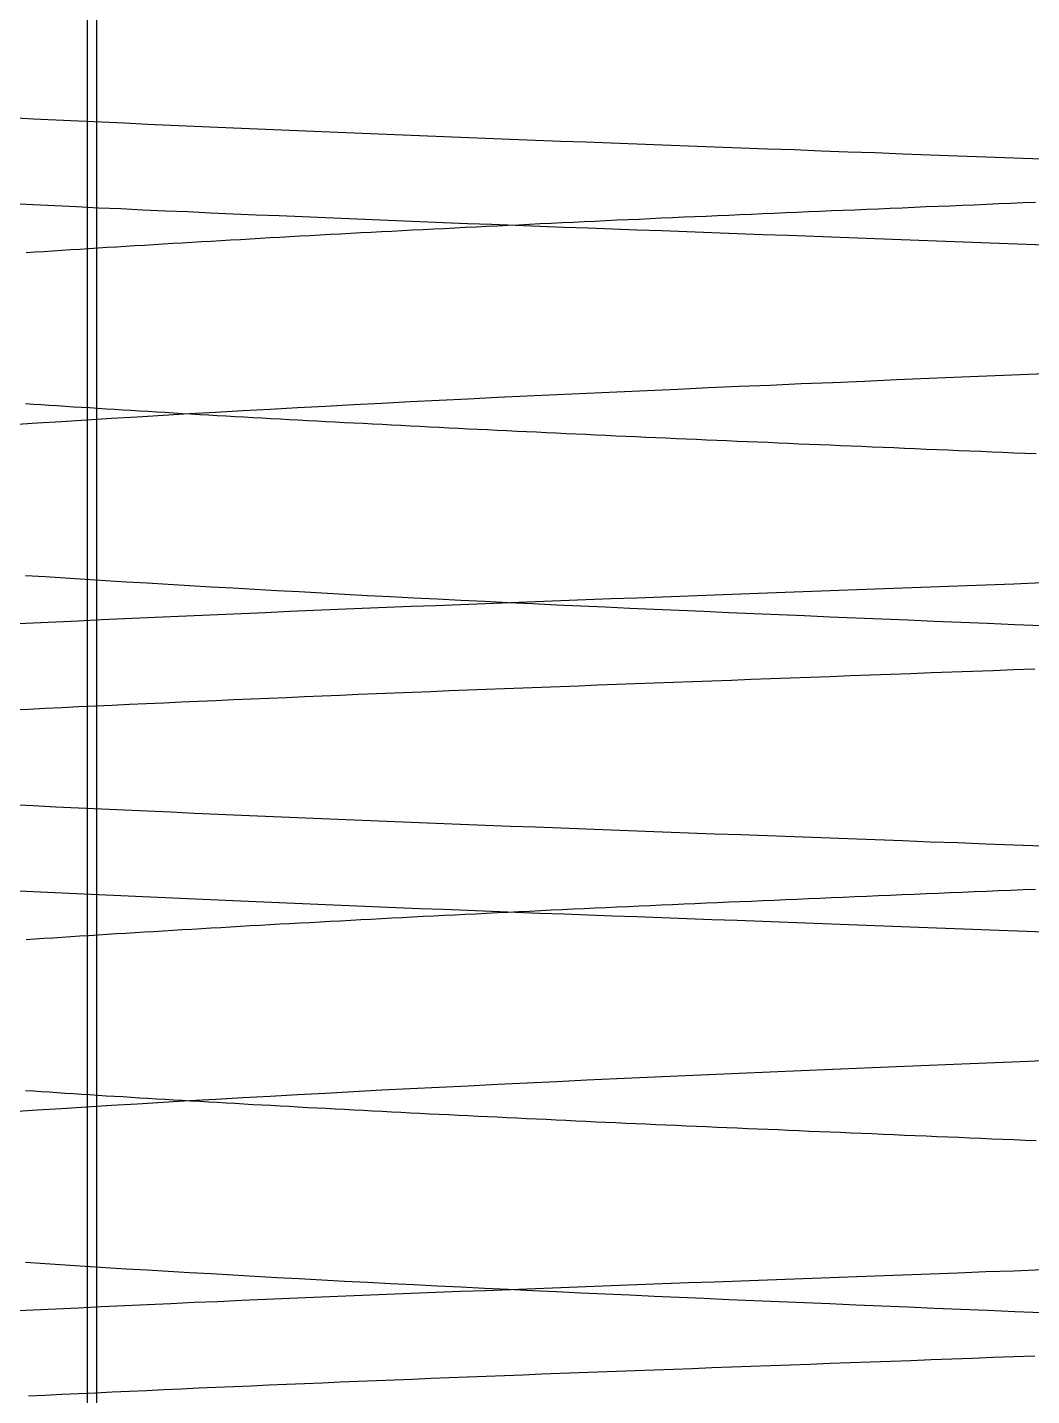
# Model space of a CAD drawing. Header units: millimetres. Extents: x 0 to 36.4, y -3.4 to 62.
# Drawn here: x 30.579 to 31.611, y 57.155 to 58.56 of the extents above; entities that cross this region are included whole.
import ezdxf

# ---------------------------------------------------------------- set-up
doc = ezdxf.new("R2010")
doc.units = ezdxf.units.MM

msp = doc.modelspace()

# ---------------------------------------------------------------- linework, layer by layer
at = {"color": 7, "linetype": 'Continuous'}
for p, q in [((30.6506, 54.7692), (30.6506, 59.8692)), ((30.6406, 59.7992), (30.6406, 52.4992)), ((30.5624, 58.4676), (30.5853, 58.4665)), ((30.5853, 58.4665), (30.6085, 58.4654)), ((30.6085, 58.4654), (30.6318, 58.4643)), ((30.6318, 58.4643), (30.6553, 58.4632)), ((30.6553, 58.4632), (30.6789, 58.4621)), ((30.6789, 58.4621), (30.7027, 58.461)), ((30.7027, 58.461), (30.7266, 58.4599)), ((30.7266, 58.4599), (30.7507, 58.4589)), ((30.7507, 58.4589), (30.775, 58.4578)), ((30.775, 58.4578), (30.7993, 58.4567)), ((30.7993, 58.4567), (30.8239, 58.4557)), ((30.8239, 58.4557), (30.8485, 58.4546)), ((30.8485, 58.4546), (30.8733, 58.4536)), ((30.8733, 58.4536), (30.8982, 58.4526)), ((30.8982, 58.4526), (30.9232, 58.4515)), ((30.9232, 58.4515), (30.9484, 58.4505)), ((30.9484, 58.4505), (30.9736, 58.4495)), ((30.9736, 58.4495), (30.999, 58.4485)), ((30.999, 58.4485), (31.0244, 58.4475)), ((31.0244, 58.4475), (31.05, 58.4465)), ((31.05, 58.4465), (31.0756, 58.4455)), ((31.0756, 58.4455), (31.1014, 58.4445)), ((31.1014, 58.4445), (31.1272, 58.4435)), ((31.1272, 58.4435), (31.1531, 58.4426)), ((31.1531, 58.4426), (31.1791, 58.4416)), ((31.1791, 58.4416), (31.2054, 58.4406)), ((31.2054, 58.4406), (31.2318, 58.4397)), ((31.2318, 58.4397), (31.2585, 58.4387)), ((31.2585, 58.4387), (31.2853, 58.4377)), ((31.2853, 58.4377), (31.3124, 58.4367)), ((31.3124, 58.4367), (31.3396, 58.4357)), ((31.3396, 58.4357), (31.367, 58.4347)), ((31.367, 58.4347), (31.3947, 58.4336)), ((31.3947, 58.4336), (31.4224, 58.4326)), ((31.4224, 58.4326), (31.4504, 58.4316)), ((31.4504, 58.4316), (31.4786, 58.4305)), ((31.4786, 58.4305), (31.5069, 58.4295)), ((31.5069, 58.4295), (31.5354, 58.4284)), ((31.5354, 58.4284), (31.5641, 58.4274)), ((31.5641, 58.4274), (31.5929, 58.4263)), ((31.5929, 58.4263), (31.6219, 58.4252)), ((31.6151, 58.3805), (31.6024, 58.38)), ((30.5631, 58.3794), (30.5852, 58.3783)), ((30.5852, 58.3783), (30.6074, 58.3773)), ((30.6074, 58.3773), (30.6298, 58.3762)), ((30.6298, 58.3762), (30.6524, 58.3751)), ((30.6524, 58.3751), (30.6751, 58.3741)), ((30.6751, 58.3741), (30.698, 58.373)), ((30.698, 58.373), (30.721, 58.372)), ((30.721, 58.372), (30.7441, 58.371)), ((30.7441, 58.371), (30.7674, 58.3699)), ((30.7674, 58.3699), (30.7908, 58.3689)), ((30.7908, 58.3689), (30.8144, 58.3679)), ((30.8144, 58.3679), (30.838, 58.3669)), ((30.838, 58.3669), (30.8618, 58.3659)), ((31.2882, 58.3667), (31.2766, 58.3662)), ((31.2998, 58.3672), (31.2882, 58.3667)), ((31.3114, 58.3677), (31.2998, 58.3672)), ((31.3231, 58.3682), (31.3114, 58.3677)), ((31.3347, 58.3687), (31.3231, 58.3682)), ((31.3464, 58.3692), (31.3347, 58.3687)), ((31.3581, 58.3697), (31.3464, 58.3692)), ((31.3699, 58.3702), (31.3581, 58.3697)), ((31.3818, 58.3707), (31.3699, 58.3702)), ((31.3936, 58.3712), (31.3818, 58.3707)), ((31.4056, 58.3717), (31.3936, 58.3712)), ((31.4175, 58.3722), (31.4056, 58.3717)), ((31.4295, 58.3727), (31.4175, 58.3722)), ((31.4416, 58.3732), (31.4295, 58.3727)), ((31.4537, 58.3737), (31.4416, 58.3732)), ((31.4659, 58.3742), (31.4537, 58.3737)), ((31.4781, 58.3747), (31.4659, 58.3742)), ((31.4903, 58.3752), (31.4781, 58.3747)), ((31.5026, 58.3758), (31.4903, 58.3752)), ((31.5149, 58.3763), (31.5026, 58.3758)), ((31.5273, 58.3768), (31.5149, 58.3763)), ((31.5397, 58.3773), (31.5273, 58.3768)), ((31.5522, 58.3778), (31.5397, 58.3773)), ((31.5647, 58.3784), (31.5522, 58.3778)), ((31.5772, 58.3789), (31.5647, 58.3784)), ((31.5898, 58.3794), (31.5772, 58.3789)), ((31.6024, 58.38), (31.5898, 58.3794)), ((30.8618, 58.3659), (30.8857, 58.3649)), ((30.8857, 58.3649), (30.9098, 58.3639)), ((30.9098, 58.3639), (30.9339, 58.3629)), ((30.9339, 58.3629), (30.9581, 58.3619)), ((30.9581, 58.3619), (30.9824, 58.3609)), ((30.9859, 58.3524), (30.9751, 58.3519)), ((30.9824, 58.3609), (31.0069, 58.36)), ((30.9967, 58.353), (30.9859, 58.3524)), ((31.0075, 58.3535), (30.9967, 58.353)), ((31.0069, 58.36), (31.0314, 58.359)), ((31.0183, 58.3541), (31.0075, 58.3535)), ((31.0292, 58.3546), (31.0183, 58.3541)), ((31.0402, 58.3552), (31.0292, 58.3546)), ((31.0314, 58.359), (31.056, 58.3581)), ((31.0511, 58.3557), (31.0402, 58.3552)), ((31.0621, 58.3562), (31.0511, 58.3557)), ((31.056, 58.3581), (31.0807, 58.3571)), ((31.0731, 58.3568), (31.0621, 58.3562)), ((31.0842, 58.3573), (31.0731, 58.3568)), ((31.0807, 58.3571), (31.1055, 58.3562)), ((31.0953, 58.3579), (31.0842, 58.3573)), ((31.1064, 58.3584), (31.0953, 58.3579)), ((31.1055, 58.3562), (31.1303, 58.3552)), ((31.1175, 58.3589), (31.1064, 58.3584)), ((31.1287, 58.3595), (31.1175, 58.3589)), ((31.1399, 58.36), (31.1287, 58.3595)), ((31.1303, 58.3552), (31.1553, 58.3543)), ((31.1512, 58.3605), (31.1399, 58.36)), ((31.1624, 58.361), (31.1512, 58.3605)), ((31.1553, 58.3543), (31.1803, 58.3534)), ((31.1737, 58.3616), (31.1624, 58.361)), ((31.185, 58.3621), (31.1737, 58.3616)), ((31.1803, 58.3534), (31.2056, 58.3524)), ((31.1964, 58.3626), (31.185, 58.3621)), ((31.2078, 58.3631), (31.1964, 58.3626)), ((31.2056, 58.3524), (31.231, 58.3515)), ((31.2192, 58.3636), (31.2078, 58.3631)), ((31.2306, 58.3642), (31.2192, 58.3636)), ((31.2421, 58.3647), (31.2306, 58.3642)), ((31.2536, 58.3652), (31.2421, 58.3647)), ((31.2651, 58.3657), (31.2536, 58.3652)), ((31.2766, 58.3662), (31.2651, 58.3657)), ((30.7286, 58.3382), (30.7188, 58.3376)), ((30.7384, 58.3387), (30.7286, 58.3382)), ((30.7482, 58.3393), (30.7384, 58.3387)), ((30.7581, 58.3399), (30.7482, 58.3393)), ((30.768, 58.3405), (30.7581, 58.3399)), ((30.778, 58.3411), (30.768, 58.3405)), ((30.788, 58.3417), (30.778, 58.3411)), ((30.7981, 58.3422), (30.788, 58.3417)), ((30.8082, 58.3428), (30.7981, 58.3422)), ((30.8183, 58.3434), (30.8082, 58.3428)), ((30.8285, 58.344), (30.8183, 58.3434)), ((30.8387, 58.3445), (30.8285, 58.344)), ((30.849, 58.3451), (30.8387, 58.3445)), ((30.8593, 58.3457), (30.849, 58.3451)), ((30.8696, 58.3462), (30.8593, 58.3457)), ((30.88, 58.3468), (30.8696, 58.3462)), ((30.8904, 58.3474), (30.88, 58.3468)), ((30.9009, 58.3479), (30.8904, 58.3474)), ((30.9114, 58.3485), (30.9009, 58.3479)), ((30.9219, 58.3491), (30.9114, 58.3485)), ((30.9325, 58.3496), (30.9219, 58.3491)), ((30.9431, 58.3502), (30.9325, 58.3496)), ((30.9537, 58.3507), (30.9431, 58.3502)), ((30.9644, 58.3513), (30.9537, 58.3507)), ((30.9751, 58.3519), (30.9644, 58.3513)), ((31.231, 58.3515), (31.2567, 58.3505)), ((31.2567, 58.3505), (31.2825, 58.3496)), ((31.2825, 58.3496), (31.3085, 58.3486)), ((31.3085, 58.3486), (31.3346, 58.3477)), ((31.3346, 58.3477), (31.361, 58.3467)), ((31.361, 58.3467), (31.3875, 58.3457)), ((31.3875, 58.3457), (31.4142, 58.3447)), ((31.4142, 58.3447), (31.4411, 58.3437)), ((31.4411, 58.3437), (31.4681, 58.3427)), ((31.4681, 58.3427), (31.4953, 58.3417)), ((31.4953, 58.3417), (31.5227, 58.3407)), ((31.5227, 58.3407), (31.5502, 58.3397)), ((31.5502, 58.3397), (31.5778, 58.3387)), ((31.5778, 58.3387), (31.6057, 58.3376)), ((30.5871, 58.3293), (30.5781, 58.3287)), ((30.5962, 58.3299), (30.5871, 58.3293)), ((30.6053, 58.3305), (30.5962, 58.3299)), ((30.6145, 58.3311), (30.6053, 58.3305)), ((30.6238, 58.3317), (30.6145, 58.3311)), ((30.6331, 58.3323), (30.6238, 58.3317)), ((30.6424, 58.3329), (30.6331, 58.3323)), ((30.6518, 58.3335), (30.6424, 58.3329)), ((30.6612, 58.3341), (30.6518, 58.3335)), ((30.6707, 58.3346), (30.6612, 58.3341)), ((30.6802, 58.3352), (30.6707, 58.3346)), ((30.6898, 58.3358), (30.6802, 58.3352)), ((30.6994, 58.3364), (30.6898, 58.3358)), ((30.7091, 58.337), (30.6994, 58.3364)), ((30.7188, 58.3376), (30.7091, 58.337)), ((31.6057, 58.3376), (31.6336, 58.3366)), ((31.4724, 58.1981), (31.4394, 58.1967)), ((31.5058, 58.1995), (31.4724, 58.1981)), ((31.5394, 58.2009), (31.5058, 58.1995)), ((31.5735, 58.2024), (31.5394, 58.2009)), ((31.6078, 58.2038), (31.5735, 58.2024)), ((31.6424, 58.2053), (31.6078, 58.2038)), ((31.1541, 58.1843), (31.1233, 58.1829)), ((31.185, 58.1857), (31.1541, 58.1843)), ((31.2162, 58.1871), (31.185, 58.1857)), ((31.2475, 58.1885), (31.2162, 58.1871)), ((31.279, 58.1899), (31.2475, 58.1885)), ((31.3106, 58.1913), (31.279, 58.1899)), ((31.3423, 58.1926), (31.3106, 58.1913)), ((31.3743, 58.194), (31.3423, 58.1926)), ((31.4067, 58.1953), (31.3743, 58.194)), ((31.4394, 58.1967), (31.4067, 58.1953)), ((30.5774, 58.1739), (30.5854, 58.1734)), ((30.5854, 58.1734), (30.5935, 58.1729)), ((30.5935, 58.1729), (30.6017, 58.1723)), ((30.6017, 58.1723), (30.6099, 58.1718)), ((30.6099, 58.1718), (30.6182, 58.1713)), ((30.6182, 58.1713), (30.6265, 58.1707)), ((30.6265, 58.1707), (30.6348, 58.1702)), ((30.6348, 58.1702), (30.6432, 58.1697)), ((30.6432, 58.1697), (30.6516, 58.1691)), ((30.8854, 58.171), (30.8568, 58.1694)), ((30.9142, 58.1725), (30.8854, 58.171)), ((30.9433, 58.174), (30.9142, 58.1725)), ((30.9727, 58.1755), (30.9433, 58.174)), ((31.0024, 58.177), (30.9727, 58.1755)), ((31.0323, 58.1785), (31.0024, 58.177)), ((31.0624, 58.18), (31.0323, 58.1785)), ((31.0927, 58.1814), (31.0624, 58.18)), ((31.1233, 58.1829), (31.0927, 58.1814)), ((30.6399, 58.1568), (30.6143, 58.1552)), ((30.6658, 58.1584), (30.6399, 58.1568)), ((30.6516, 58.1691), (30.6601, 58.1686)), ((30.6601, 58.1686), (30.6686, 58.1681)), ((30.692, 58.16), (30.6658, 58.1584)), ((30.6686, 58.1681), (30.6772, 58.1675)), ((30.6772, 58.1675), (30.6858, 58.167)), ((30.6858, 58.167), (30.6945, 58.1665)), ((30.7187, 58.1616), (30.692, 58.16)), ((30.6945, 58.1665), (30.7032, 58.166)), ((30.7032, 58.166), (30.7119, 58.1654)), ((30.7119, 58.1654), (30.7207, 58.1649)), ((30.7456, 58.1632), (30.7187, 58.1616)), ((30.7207, 58.1649), (30.7295, 58.1644)), ((30.7295, 58.1644), (30.7384, 58.1638)), ((30.7384, 58.1638), (30.7473, 58.1633)), ((30.773, 58.1648), (30.7456, 58.1632)), ((30.7473, 58.1633), (30.7563, 58.1628)), ((30.7563, 58.1628), (30.7653, 58.1623)), ((30.7653, 58.1623), (30.7743, 58.1618)), ((30.8006, 58.1663), (30.773, 58.1648)), ((30.7743, 58.1618), (30.7834, 58.1612)), ((30.7834, 58.1612), (30.7926, 58.1607)), ((30.7926, 58.1607), (30.8018, 58.1602)), ((30.8286, 58.1679), (30.8006, 58.1663)), ((30.8018, 58.1602), (30.811, 58.1597)), ((30.811, 58.1597), (30.8202, 58.1592)), ((30.8202, 58.1592), (30.8295, 58.1587)), ((30.8568, 58.1694), (30.8286, 58.1679)), ((30.8295, 58.1587), (30.8389, 58.1581)), ((30.8389, 58.1581), (30.8482, 58.1576)), ((30.8482, 58.1576), (30.8576, 58.1571)), ((30.8576, 58.1571), (30.8671, 58.1566)), ((30.8671, 58.1566), (30.8765, 58.1561)), ((30.8765, 58.1561), (30.886, 58.1556)), ((30.886, 58.1556), (30.8955, 58.1551)), ((30.5892, 58.1536), (30.5644, 58.1519)), ((30.6143, 58.1552), (30.5892, 58.1536)), ((30.8955, 58.1551), (30.9051, 58.1546)), ((30.9051, 58.1546), (30.9147, 58.1541)), ((30.9147, 58.1541), (30.9243, 58.1536)), ((30.9243, 58.1536), (30.934, 58.1531)), ((30.934, 58.1531), (30.9436, 58.1526)), ((30.9436, 58.1526), (30.9533, 58.1521)), ((30.9533, 58.1521), (30.9631, 58.1516)), ((30.9631, 58.1516), (30.9728, 58.1511)), ((30.9728, 58.1511), (30.9826, 58.1506)), ((30.9826, 58.1506), (30.9924, 58.1501)), ((30.9924, 58.1501), (31.0023, 58.1496)), ((31.0023, 58.1496), (31.0122, 58.1491)), ((31.0122, 58.1491), (31.0221, 58.1486)), ((31.0221, 58.1486), (31.032, 58.1481)), ((31.032, 58.1481), (31.0419, 58.1476)), ((31.0419, 58.1476), (31.0519, 58.1471)), ((31.0519, 58.1471), (31.0619, 58.1466)), ((31.0619, 58.1466), (31.0719, 58.1462)), ((31.0719, 58.1462), (31.082, 58.1457)), ((31.082, 58.1457), (31.0921, 58.1452)), ((31.0921, 58.1452), (31.1022, 58.1447)), ((31.1022, 58.1447), (31.1123, 58.1442)), ((31.1123, 58.1442), (31.1224, 58.1438)), ((31.1224, 58.1438), (31.1326, 58.1433)), ((31.1326, 58.1433), (31.1428, 58.1428)), ((31.1428, 58.1428), (31.153, 58.1423)), ((31.153, 58.1423), (31.1632, 58.1419)), ((31.1632, 58.1419), (31.1735, 58.1414)), ((31.1735, 58.1414), (31.1837, 58.1409)), ((31.1837, 58.1409), (31.194, 58.1404)), ((31.194, 58.1404), (31.2044, 58.14)), ((31.2044, 58.14), (31.2147, 58.1395)), ((31.2147, 58.1395), (31.225, 58.1391)), ((31.225, 58.1391), (31.2354, 58.1386)), ((31.2354, 58.1386), (31.2458, 58.1381)), ((31.2458, 58.1381), (31.2562, 58.1377)), ((31.2562, 58.1377), (31.2666, 58.1372)), ((31.2666, 58.1372), (31.2771, 58.1368)), ((31.2771, 58.1368), (31.2875, 58.1363)), ((31.2875, 58.1363), (31.298, 58.1359)), ((31.298, 58.1359), (31.3085, 58.1354)), ((31.3085, 58.1354), (31.319, 58.135)), ((31.319, 58.135), (31.3295, 58.1345)), ((31.3295, 58.1345), (31.34, 58.1341)), ((31.34, 58.1341), (31.3506, 58.1336)), ((31.3506, 58.1336), (31.3612, 58.1332)), ((31.3612, 58.1332), (31.3718, 58.1327)), ((31.3718, 58.1327), (31.3825, 58.1323)), ((31.3825, 58.1323), (31.3932, 58.1318)), ((31.3932, 58.1318), (31.404, 58.1314)), ((31.404, 58.1314), (31.4148, 58.1309)), ((31.4148, 58.1309), (31.4256, 58.1305)), ((31.4256, 58.1305), (31.4365, 58.13)), ((31.4365, 58.13), (31.4474, 58.1295)), ((31.4474, 58.1295), (31.4584, 58.1291)), ((31.4584, 58.1291), (31.4694, 58.1286)), ((31.4694, 58.1286), (31.4804, 58.1282)), ((31.4804, 58.1282), (31.4915, 58.1277)), ((31.4915, 58.1277), (31.5026, 58.1272)), ((31.5026, 58.1272), (31.5138, 58.1268)), ((31.5138, 58.1268), (31.525, 58.1263)), ((31.525, 58.1263), (31.5362, 58.1258)), ((31.5362, 58.1258), (31.5475, 58.1253)), ((31.5475, 58.1253), (31.5588, 58.1249)), ((31.5588, 58.1249), (31.5701, 58.1244)), ((31.5701, 58.1244), (31.5815, 58.1239)), ((31.5815, 58.1239), (31.5929, 58.1234)), ((31.5929, 58.1234), (31.6043, 58.1229)), ((31.6043, 58.1229), (31.6158, 58.1225)), ((30.5772, 57.9974), (30.5974, 57.9961)), ((30.5974, 57.9961), (30.6179, 57.9948)), ((30.6179, 57.9948), (30.6386, 57.9935)), ((30.6386, 57.9935), (30.6596, 57.9922)), ((30.6596, 57.9922), (30.6808, 57.9909)), ((30.6808, 57.9909), (30.7022, 57.9896)), ((30.7022, 57.9896), (30.7239, 57.9883)), ((30.7239, 57.9883), (30.7458, 57.987)), ((30.7458, 57.987), (30.768, 57.9857)), ((31.5641, 57.9874), (31.5354, 57.9864)), ((31.5929, 57.9885), (31.5641, 57.9874)), ((31.6219, 57.9896), (31.5929, 57.9885)), ((30.768, 57.9857), (30.7903, 57.9845)), ((30.7903, 57.9845), (30.8129, 57.9832)), ((30.8129, 57.9832), (30.8356, 57.9819)), ((30.8356, 57.9819), (30.8586, 57.9807)), ((30.8586, 57.9807), (30.8818, 57.9794)), ((30.8818, 57.9794), (30.9051, 57.9782)), ((30.9051, 57.9782), (30.9287, 57.9769)), ((30.9287, 57.9769), (30.9524, 57.9757)), ((30.9524, 57.9757), (30.9763, 57.9745)), ((30.9763, 57.9745), (31.0003, 57.9733)), ((31.0003, 57.9733), (31.0245, 57.9721)), ((31.1791, 57.9732), (31.1531, 57.9722)), ((31.2054, 57.9741), (31.1791, 57.9732)), ((31.2318, 57.9751), (31.2054, 57.9741)), ((31.2585, 57.9761), (31.2318, 57.9751)), ((31.2853, 57.9771), (31.2585, 57.9761)), ((31.3124, 57.9781), (31.2853, 57.9771)), ((31.3396, 57.9791), (31.3124, 57.9781)), ((31.367, 57.9801), (31.3396, 57.9791)), ((31.3947, 57.9812), (31.367, 57.9801)), ((31.4224, 57.9822), (31.3947, 57.9812)), ((31.4504, 57.9832), (31.4224, 57.9822)), ((31.4786, 57.9843), (31.4504, 57.9832)), ((31.5069, 57.9853), (31.4786, 57.9843)), ((31.5354, 57.9864), (31.5069, 57.9853)), ((30.8239, 57.9591), (30.7993, 57.958)), ((30.8485, 57.9602), (30.8239, 57.9591)), ((30.8733, 57.9612), (30.8485, 57.9602)), ((30.8982, 57.9622), (30.8733, 57.9612)), ((30.9232, 57.9633), (30.8982, 57.9622)), ((30.9484, 57.9643), (30.9232, 57.9633)), ((30.9736, 57.9653), (30.9484, 57.9643)), ((30.999, 57.9663), (30.9736, 57.9653)), ((31.0244, 57.9673), (30.999, 57.9663)), ((31.05, 57.9683), (31.0244, 57.9673)), ((31.0245, 57.9721), (31.0489, 57.9709)), ((31.0489, 57.9709), (31.0734, 57.9697)), ((31.0756, 57.9693), (31.05, 57.9683)), ((31.0734, 57.9697), (31.0981, 57.9685)), ((31.1014, 57.9703), (31.0756, 57.9693)), ((31.0981, 57.9685), (31.1229, 57.9673)), ((31.1272, 57.9712), (31.1014, 57.9703)), ((31.1229, 57.9673), (31.1479, 57.9662)), ((31.1531, 57.9722), (31.1272, 57.9712)), ((31.1479, 57.9662), (31.1729, 57.965)), ((31.1729, 57.965), (31.1981, 57.9639)), ((31.1981, 57.9639), (31.2234, 57.9627)), ((31.2234, 57.9627), (31.2489, 57.9616)), ((31.2489, 57.9616), (31.2744, 57.9605)), ((31.2744, 57.9605), (31.3, 57.9594)), ((31.3, 57.9594), (31.3257, 57.9583)), ((30.5853, 57.9483), (30.5624, 57.9472)), ((30.6085, 57.9494), (30.5853, 57.9483)), ((30.6318, 57.9505), (30.6085, 57.9494)), ((30.6553, 57.9516), (30.6318, 57.9505)), ((30.6789, 57.9527), (30.6553, 57.9516)), ((30.7027, 57.9538), (30.6789, 57.9527)), ((30.7266, 57.9548), (30.7027, 57.9538)), ((30.7507, 57.9559), (30.7266, 57.9548)), ((30.775, 57.957), (30.7507, 57.9559)), ((30.7993, 57.958), (30.775, 57.957)), ((31.3257, 57.9583), (31.3516, 57.9572)), ((31.3516, 57.9572), (31.3776, 57.9561)), ((31.3776, 57.9561), (31.4038, 57.955)), ((31.4038, 57.955), (31.4303, 57.9539)), ((31.4303, 57.9539), (31.457, 57.9528)), ((31.457, 57.9528), (31.4839, 57.9516)), ((31.4839, 57.9516), (31.511, 57.9505)), ((31.511, 57.9505), (31.5384, 57.9493)), ((31.5384, 57.9493), (31.5659, 57.9482)), ((31.5659, 57.9482), (31.5937, 57.947)), ((31.5937, 57.947), (31.6216, 57.9458)), ((31.2826, 57.8888), (31.2628, 57.8881)), ((31.3026, 57.8895), (31.2826, 57.8888)), ((31.3227, 57.8903), (31.3026, 57.8895)), ((31.3429, 57.891), (31.3227, 57.8903)), ((31.3632, 57.8918), (31.3429, 57.891)), ((31.3836, 57.8925), (31.3632, 57.8918)), ((31.4041, 57.8933), (31.3836, 57.8925)), ((31.4247, 57.8941), (31.4041, 57.8933)), ((31.4454, 57.8948), (31.4247, 57.8941)), ((31.4662, 57.8956), (31.4454, 57.8948)), ((31.487, 57.8964), (31.4662, 57.8956)), ((31.508, 57.8972), (31.487, 57.8964)), ((31.5291, 57.8979), (31.508, 57.8972)), ((31.5503, 57.8987), (31.5291, 57.8979)), ((31.5716, 57.8995), (31.5503, 57.8987)), ((31.5929, 57.9003), (31.5716, 57.8995)), ((31.6144, 57.9011), (31.5929, 57.9003)), ((30.9192, 57.8749), (30.9007, 57.8741)), ((30.9378, 57.8757), (30.9192, 57.8749)), ((30.9564, 57.8764), (30.9378, 57.8757)), ((30.9751, 57.8772), (30.9564, 57.8764)), ((30.9939, 57.8779), (30.9751, 57.8772)), ((31.0127, 57.8787), (30.9939, 57.8779)), ((31.0316, 57.8794), (31.0127, 57.8787)), ((31.0505, 57.8801), (31.0316, 57.8794)), ((31.0695, 57.8809), (31.0505, 57.8801)), ((31.0885, 57.8816), (31.0695, 57.8809)), ((31.1075, 57.8823), (31.0885, 57.8816)), ((31.1267, 57.883), (31.1075, 57.8823)), ((31.1458, 57.8837), (31.1267, 57.883)), ((31.165, 57.8845), (31.1458, 57.8837)), ((31.1844, 57.8852), (31.165, 57.8845)), ((31.2038, 57.8859), (31.1844, 57.8852)), ((31.2233, 57.8866), (31.2038, 57.8859)), ((31.243, 57.8873), (31.2233, 57.8866)), ((31.2628, 57.8881), (31.243, 57.8873)), ((30.5973, 57.8607), (30.5803, 57.8598)), ((30.6145, 57.8615), (30.5973, 57.8607)), ((30.6318, 57.8623), (30.6145, 57.8615)), ((30.6491, 57.8631), (30.6318, 57.8623)), ((30.6665, 57.8639), (30.6491, 57.8631)), ((30.6841, 57.8647), (30.6665, 57.8639)), ((30.7017, 57.8655), (30.6841, 57.8647)), ((30.7194, 57.8663), (30.7017, 57.8655)), ((30.7372, 57.8671), (30.7194, 57.8663)), ((30.755, 57.8679), (30.7372, 57.8671)), ((30.773, 57.8687), (30.755, 57.8679)), ((30.791, 57.8695), (30.773, 57.8687)), ((30.8091, 57.8703), (30.791, 57.8695)), ((30.8273, 57.8711), (30.8091, 57.8703)), ((30.8455, 57.8718), (30.8273, 57.8711)), ((30.8638, 57.8726), (30.8455, 57.8718)), ((30.8822, 57.8734), (30.8638, 57.8726)), ((30.9007, 57.8741), (30.8822, 57.8734)), ((30.5803, 57.8598), (30.5633, 57.859)), ((30.5624, 57.7621), (30.5853, 57.761)), ((30.5853, 57.761), (30.6085, 57.7598)), ((30.6085, 57.7598), (30.6318, 57.7587)), ((30.6318, 57.7587), (30.6553, 57.7576)), ((30.6553, 57.7576), (30.6789, 57.7566)), ((30.6789, 57.7566), (30.7027, 57.7555)), ((30.7027, 57.7555), (30.7266, 57.7544)), ((30.7266, 57.7544), (30.7507, 57.7533)), ((30.7507, 57.7533), (30.775, 57.7522)), ((30.775, 57.7522), (30.7993, 57.7512)), ((30.7993, 57.7512), (30.8239, 57.7501)), ((30.8239, 57.7501), (30.8485, 57.7491)), ((30.8485, 57.7491), (30.8733, 57.748)), ((30.8733, 57.748), (30.8982, 57.747)), ((30.8982, 57.747), (30.9232, 57.746)), ((30.9232, 57.746), (30.9484, 57.7449)), ((30.9484, 57.7449), (30.9736, 57.7439)), ((30.9736, 57.7439), (30.999, 57.7429)), ((30.999, 57.7429), (31.0244, 57.7419)), ((31.0244, 57.7419), (31.05, 57.7409)), ((31.05, 57.7409), (31.0756, 57.7399)), ((31.0756, 57.7399), (31.1014, 57.739)), ((31.1014, 57.739), (31.1272, 57.738)), ((31.1272, 57.738), (31.1531, 57.737)), ((31.1531, 57.737), (31.1791, 57.7361)), ((31.1791, 57.7361), (31.2054, 57.7351)), ((31.2054, 57.7351), (31.2318, 57.7341)), ((31.2318, 57.7341), (31.2585, 57.7331)), ((31.2585, 57.7331), (31.2853, 57.7321)), ((31.2853, 57.7321), (31.3124, 57.7311)), ((31.3124, 57.7311), (31.3396, 57.7301)), ((31.3396, 57.7301), (31.367, 57.7291)), ((31.367, 57.7291), (31.3947, 57.7281)), ((31.3947, 57.7281), (31.4224, 57.727)), ((31.4224, 57.727), (31.4504, 57.726)), ((31.4504, 57.726), (31.4786, 57.725)), ((31.4786, 57.725), (31.5069, 57.7239)), ((31.5069, 57.7239), (31.5354, 57.7229)), ((31.5354, 57.7229), (31.5641, 57.7218)), ((31.5641, 57.7218), (31.5929, 57.7207)), ((31.5929, 57.7207), (31.6219, 57.7197)), ((30.5631, 57.6738), (30.5852, 57.6728)), ((30.5852, 57.6728), (30.6074, 57.6717)), ((30.6074, 57.6717), (30.6298, 57.6706)), ((30.6298, 57.6706), (30.6524, 57.6696)), ((30.6524, 57.6696), (30.6751, 57.6685)), ((30.6751, 57.6685), (30.698, 57.6675)), ((30.698, 57.6675), (30.721, 57.6664)), ((30.721, 57.6664), (30.7441, 57.6654)), ((30.7441, 57.6654), (30.7674, 57.6644)), ((30.7674, 57.6644), (30.7908, 57.6634)), ((31.3464, 57.6636), (31.3347, 57.6631)), ((31.3581, 57.6641), (31.3464, 57.6636)), ((31.3699, 57.6646), (31.3581, 57.6641)), ((31.3818, 57.6651), (31.3699, 57.6646)), ((31.3936, 57.6656), (31.3818, 57.6651)), ((31.4056, 57.6661), (31.3936, 57.6656)), ((31.4175, 57.6666), (31.4056, 57.6661)), ((31.4295, 57.6671), (31.4175, 57.6666)), ((31.4416, 57.6676), (31.4295, 57.6671)), ((31.4537, 57.6681), (31.4416, 57.6676)), ((31.4659, 57.6687), (31.4537, 57.6681)), ((31.4781, 57.6692), (31.4659, 57.6687)), ((31.4903, 57.6697), (31.4781, 57.6692)), ((31.5026, 57.6702), (31.4903, 57.6697)), ((31.5149, 57.6707), (31.5026, 57.6702)), ((31.5273, 57.6712), (31.5149, 57.6707)), ((31.5397, 57.6718), (31.5273, 57.6712)), ((31.5522, 57.6723), (31.5397, 57.6718)), ((31.5647, 57.6728), (31.5522, 57.6723)), ((31.5772, 57.6733), (31.5647, 57.6728)), ((31.5898, 57.6739), (31.5772, 57.6733)), ((31.6024, 57.6744), (31.5898, 57.6739)), ((31.6151, 57.6749), (31.6024, 57.6744)), ((30.7908, 57.6634), (30.8144, 57.6623)), ((30.8144, 57.6623), (30.838, 57.6613)), ((30.838, 57.6613), (30.8618, 57.6603)), ((30.8618, 57.6603), (30.8857, 57.6593)), ((30.8857, 57.6593), (30.9098, 57.6583)), ((30.9098, 57.6583), (30.9339, 57.6573)), ((30.9339, 57.6573), (30.9581, 57.6564)), ((30.9581, 57.6564), (30.9824, 57.6554)), ((30.9824, 57.6554), (31.0069, 57.6544)), ((31.0069, 57.6544), (31.0314, 57.6535)), ((31.0402, 57.6496), (31.0292, 57.6491)), ((31.0314, 57.6535), (31.056, 57.6525)), ((31.0511, 57.6501), (31.0402, 57.6496)), ((31.0621, 57.6507), (31.0511, 57.6501)), ((31.056, 57.6525), (31.0807, 57.6516)), ((31.0731, 57.6512), (31.0621, 57.6507)), ((31.0842, 57.6518), (31.0731, 57.6512)), ((31.0807, 57.6516), (31.1055, 57.6506)), ((31.0953, 57.6523), (31.0842, 57.6518)), ((31.1064, 57.6528), (31.0953, 57.6523)), ((31.1055, 57.6506), (31.1303, 57.6497)), ((31.1175, 57.6534), (31.1064, 57.6528)), ((31.1287, 57.6539), (31.1175, 57.6534)), ((31.1399, 57.6544), (31.1287, 57.6539)), ((31.1303, 57.6497), (31.1553, 57.6487)), ((31.1512, 57.655), (31.1399, 57.6544)), ((31.1624, 57.6555), (31.1512, 57.655)), ((31.1737, 57.656), (31.1624, 57.6555)), ((31.185, 57.6565), (31.1737, 57.656)), ((31.1964, 57.657), (31.185, 57.6565)), ((31.2078, 57.6576), (31.1964, 57.657)), ((31.2192, 57.6581), (31.2078, 57.6576)), ((31.2306, 57.6586), (31.2192, 57.6581)), ((31.2421, 57.6591), (31.2306, 57.6586)), ((31.2536, 57.6596), (31.2421, 57.6591)), ((31.2651, 57.6601), (31.2536, 57.6596)), ((31.2766, 57.6606), (31.2651, 57.6601)), ((31.2882, 57.6611), (31.2766, 57.6606)), ((31.2998, 57.6616), (31.2882, 57.6611)), ((31.3114, 57.6621), (31.2998, 57.6616)), ((31.3231, 57.6626), (31.3114, 57.6621)), ((31.3347, 57.6631), (31.3231, 57.6626)), ((30.778, 57.6355), (30.768, 57.6349)), ((30.788, 57.6361), (30.778, 57.6355)), ((30.7981, 57.6367), (30.788, 57.6361)), ((30.8082, 57.6373), (30.7981, 57.6367)), ((30.8183, 57.6378), (30.8082, 57.6373)), ((30.8285, 57.6384), (30.8183, 57.6378)), ((30.8387, 57.639), (30.8285, 57.6384)), ((30.849, 57.6395), (30.8387, 57.639)), ((30.8593, 57.6401), (30.849, 57.6395)), ((30.8696, 57.6407), (30.8593, 57.6401)), ((30.88, 57.6413), (30.8696, 57.6407)), ((30.8904, 57.6418), (30.88, 57.6413)), ((30.9009, 57.6424), (30.8904, 57.6418)), ((30.9114, 57.6429), (30.9009, 57.6424)), ((30.9219, 57.6435), (30.9114, 57.6429)), ((30.9325, 57.6441), (30.9219, 57.6435)), ((30.9431, 57.6446), (30.9325, 57.6441)), ((30.9537, 57.6452), (30.9431, 57.6446)), ((30.9644, 57.6457), (30.9537, 57.6452)), ((30.9751, 57.6463), (30.9644, 57.6457)), ((30.9859, 57.6469), (30.9751, 57.6463)), ((30.9967, 57.6474), (30.9859, 57.6469)), ((31.0075, 57.648), (30.9967, 57.6474)), ((31.0183, 57.6485), (31.0075, 57.648)), ((31.0292, 57.6491), (31.0183, 57.6485)), ((31.1553, 57.6487), (31.1803, 57.6478)), ((31.1803, 57.6478), (31.2056, 57.6469)), ((31.2056, 57.6469), (31.231, 57.6459)), ((31.231, 57.6459), (31.2567, 57.645)), ((31.2567, 57.645), (31.2825, 57.644)), ((31.2825, 57.644), (31.3085, 57.6431)), ((31.3085, 57.6431), (31.3346, 57.6421)), ((31.3346, 57.6421), (31.361, 57.6411)), ((31.361, 57.6411), (31.3875, 57.6401)), ((31.3875, 57.6401), (31.4142, 57.6392)), ((31.4142, 57.6392), (31.4411, 57.6382)), ((31.4411, 57.6382), (31.4681, 57.6372)), ((31.4681, 57.6372), (31.4953, 57.6362)), ((31.4953, 57.6362), (31.5227, 57.6351)), ((30.5871, 57.6237), (30.5781, 57.6231)), ((30.5962, 57.6243), (30.5871, 57.6237)), ((30.6053, 57.6249), (30.5962, 57.6243)), ((30.6145, 57.6255), (30.6053, 57.6249)), ((30.6238, 57.6261), (30.6145, 57.6255)), ((30.6331, 57.6267), (30.6238, 57.6261)), ((30.6424, 57.6273), (30.6331, 57.6267)), ((30.6518, 57.6279), (30.6424, 57.6273)), ((30.6612, 57.6285), (30.6518, 57.6279)), ((30.6707, 57.6291), (30.6612, 57.6285)), ((30.6803, 57.6297), (30.6707, 57.6291)), ((30.6898, 57.6303), (30.6803, 57.6297)), ((30.6994, 57.6309), (30.6898, 57.6303)), ((30.7091, 57.6314), (30.6994, 57.6309)), ((30.7188, 57.632), (30.7091, 57.6314)), ((30.7286, 57.6326), (30.7188, 57.632)), ((30.7384, 57.6332), (30.7286, 57.6326)), ((30.7482, 57.6338), (30.7384, 57.6332)), ((30.7581, 57.6344), (30.7482, 57.6338)), ((30.768, 57.6349), (30.7581, 57.6344)), ((31.5227, 57.6351), (31.5502, 57.6341)), ((31.5502, 57.6341), (31.5778, 57.6331)), ((31.5778, 57.6331), (31.6057, 57.6321)), ((31.6057, 57.6321), (31.6336, 57.631)), ((31.5394, 57.4954), (31.5058, 57.4939)), ((31.5735, 57.4968), (31.5394, 57.4954)), ((31.6078, 57.4982), (31.5735, 57.4968)), ((31.6424, 57.4997), (31.6078, 57.4982)), ((31.2162, 57.4816), (31.185, 57.4802)), ((31.2475, 57.483), (31.2162, 57.4816)), ((31.279, 57.4844), (31.2475, 57.483)), ((31.3106, 57.4857), (31.279, 57.4844)), ((31.3423, 57.4871), (31.3106, 57.4857)), ((31.3743, 57.4884), (31.3423, 57.4871)), ((31.4067, 57.4898), (31.3743, 57.4884)), ((31.4394, 57.4912), (31.4067, 57.4898)), ((31.4724, 57.4925), (31.4394, 57.4912)), ((31.5058, 57.4939), (31.4724, 57.4925)), ((30.5774, 57.4684), (30.5854, 57.4679)), ((30.5854, 57.4679), (30.5935, 57.4673)), ((30.5935, 57.4673), (30.6017, 57.4668)), ((30.9142, 57.4669), (30.8854, 57.4654)), ((30.9433, 57.4685), (30.9142, 57.4669)), ((30.9727, 57.47), (30.9433, 57.4685)), ((31.0024, 57.4715), (30.9727, 57.47)), ((31.0323, 57.4729), (31.0024, 57.4715)), ((31.0624, 57.4744), (31.0323, 57.4729)), ((31.0927, 57.4759), (31.0624, 57.4744)), ((31.1233, 57.4773), (31.0927, 57.4759)), ((31.1541, 57.4788), (31.1233, 57.4773)), ((31.185, 57.4802), (31.1541, 57.4788)), ((30.6017, 57.4668), (30.6099, 57.4662)), ((30.6099, 57.4662), (30.6182, 57.4657)), ((30.6182, 57.4657), (30.6265, 57.4652)), ((30.6265, 57.4652), (30.6348, 57.4646)), ((30.6348, 57.4646), (30.6432, 57.4641)), ((30.6658, 57.4528), (30.6399, 57.4512)), ((30.6432, 57.4641), (30.6516, 57.4636)), ((30.6516, 57.4636), (30.6601, 57.463)), ((30.6601, 57.463), (30.6686, 57.4625)), ((30.692, 57.4544), (30.6658, 57.4528)), ((30.6686, 57.4625), (30.6772, 57.462)), ((30.6772, 57.462), (30.6858, 57.4615)), ((30.6858, 57.4615), (30.6945, 57.4609)), ((30.7187, 57.456), (30.692, 57.4544)), ((30.6945, 57.4609), (30.7032, 57.4604)), ((30.7032, 57.4604), (30.7119, 57.4599)), ((30.7119, 57.4599), (30.7207, 57.4593)), ((30.7456, 57.4576), (30.7187, 57.456)), ((30.7207, 57.4593), (30.7295, 57.4588)), ((30.7295, 57.4588), (30.7384, 57.4583)), ((30.7384, 57.4583), (30.7473, 57.4578)), ((30.773, 57.4592), (30.7456, 57.4576)), ((30.7473, 57.4578), (30.7563, 57.4572)), ((30.7563, 57.4572), (30.7653, 57.4567)), ((30.7653, 57.4567), (30.7743, 57.4562)), ((30.8006, 57.4608), (30.773, 57.4592)), ((30.7743, 57.4562), (30.7834, 57.4557)), ((30.7834, 57.4557), (30.7926, 57.4552)), ((30.7926, 57.4552), (30.8018, 57.4546)), ((30.8286, 57.4623), (30.8006, 57.4608)), ((30.8018, 57.4546), (30.811, 57.4541)), ((30.811, 57.4541), (30.8202, 57.4536)), ((30.8202, 57.4536), (30.8295, 57.4531)), ((30.8568, 57.4639), (30.8286, 57.4623)), ((30.8295, 57.4531), (30.8389, 57.4526)), ((30.8854, 57.4654), (30.8568, 57.4639)), ((30.5892, 57.448), (30.5644, 57.4464)), ((30.6143, 57.4496), (30.5892, 57.448)), ((30.6399, 57.4512), (30.6143, 57.4496)), ((30.8389, 57.4526), (30.8482, 57.4521)), ((30.8482, 57.4521), (30.8576, 57.4516)), ((30.8576, 57.4516), (30.8671, 57.451)), ((30.8671, 57.451), (30.8765, 57.4505)), ((30.8765, 57.4505), (30.886, 57.45)), ((30.886, 57.45), (30.8955, 57.4495)), ((30.8955, 57.4495), (30.9051, 57.449)), ((30.9051, 57.449), (30.9147, 57.4485)), ((30.9147, 57.4485), (30.9243, 57.448)), ((30.9243, 57.448), (30.934, 57.4475)), ((30.934, 57.4475), (30.9436, 57.447)), ((30.9436, 57.447), (30.9533, 57.4465)), ((30.9533, 57.4465), (30.9631, 57.446)), ((30.9631, 57.446), (30.9728, 57.4455)), ((30.9728, 57.4455), (30.9826, 57.445)), ((30.9826, 57.445), (30.9924, 57.4445)), ((30.9924, 57.4445), (31.0023, 57.444)), ((31.0023, 57.444), (31.0122, 57.4435)), ((31.0122, 57.4435), (31.0221, 57.443)), ((31.0221, 57.443), (31.032, 57.4425)), ((31.032, 57.4425), (31.0419, 57.4421)), ((31.0419, 57.4421), (31.0519, 57.4416)), ((31.0519, 57.4416), (31.0619, 57.4411)), ((31.0619, 57.4411), (31.0719, 57.4406)), ((31.0719, 57.4406), (31.082, 57.4401)), ((31.082, 57.4401), (31.0921, 57.4396)), ((31.0921, 57.4396), (31.1022, 57.4392)), ((31.1022, 57.4392), (31.1123, 57.4387)), ((31.1123, 57.4387), (31.1224, 57.4382)), ((31.1224, 57.4382), (31.1326, 57.4377)), ((31.1326, 57.4377), (31.1428, 57.4372)), ((31.1428, 57.4372), (31.153, 57.4368)), ((31.153, 57.4368), (31.1632, 57.4363)), ((31.1632, 57.4363), (31.1735, 57.4358)), ((31.1735, 57.4358), (31.1837, 57.4354)), ((31.1837, 57.4354), (31.194, 57.4349)), ((31.194, 57.4349), (31.2044, 57.4344)), ((31.2044, 57.4344), (31.2147, 57.434)), ((31.2147, 57.434), (31.225, 57.4335)), ((31.225, 57.4335), (31.2354, 57.433)), ((31.2354, 57.433), (31.2458, 57.4326)), ((31.2458, 57.4326), (31.2562, 57.4321)), ((31.2562, 57.4321), (31.2666, 57.4317)), ((31.2666, 57.4317), (31.2771, 57.4312)), ((31.2771, 57.4312), (31.2875, 57.4308)), ((31.2875, 57.4308), (31.298, 57.4303)), ((31.298, 57.4303), (31.3085, 57.4299)), ((31.3085, 57.4299), (31.319, 57.4294)), ((31.319, 57.4294), (31.3295, 57.429)), ((31.3295, 57.429), (31.34, 57.4285)), ((31.34, 57.4285), (31.3506, 57.4281)), ((31.3506, 57.4281), (31.3612, 57.4276)), ((31.3612, 57.4276), (31.3718, 57.4272)), ((31.3718, 57.4272), (31.3825, 57.4267)), ((31.3825, 57.4267), (31.3932, 57.4263)), ((31.3932, 57.4263), (31.404, 57.4258)), ((31.404, 57.4258), (31.4148, 57.4254)), ((31.4148, 57.4254), (31.4256, 57.4249)), ((31.4256, 57.4249), (31.4365, 57.4244)), ((31.4365, 57.4244), (31.4474, 57.424)), ((31.4474, 57.424), (31.4584, 57.4235)), ((31.4584, 57.4235), (31.4694, 57.4231)), ((31.4694, 57.4231), (31.4804, 57.4226)), ((31.4804, 57.4226), (31.4915, 57.4221)), ((31.4915, 57.4221), (31.5026, 57.4217)), ((31.5026, 57.4217), (31.5138, 57.4212)), ((31.5138, 57.4212), (31.525, 57.4207)), ((31.525, 57.4207), (31.5362, 57.4203)), ((31.5362, 57.4203), (31.5475, 57.4198)), ((31.5475, 57.4198), (31.5588, 57.4193)), ((31.5588, 57.4193), (31.5701, 57.4188)), ((31.5701, 57.4188), (31.5815, 57.4183)), ((31.5815, 57.4183), (31.5929, 57.4179)), ((31.5929, 57.4179), (31.6043, 57.4174)), ((31.6043, 57.4174), (31.6158, 57.4169)), ((30.5772, 57.2919), (30.5974, 57.2906)), ((30.5974, 57.2906), (30.6179, 57.2892)), ((30.6179, 57.2892), (30.6386, 57.2879)), ((30.6386, 57.2879), (30.6596, 57.2866)), ((30.6596, 57.2866), (30.6808, 57.2853)), ((30.6808, 57.2853), (30.7022, 57.284)), ((30.7022, 57.284), (30.7239, 57.2827)), ((30.7239, 57.2827), (30.7458, 57.2815)), ((30.7458, 57.2815), (30.768, 57.2802)), ((30.768, 57.2802), (30.7903, 57.2789)), ((30.7903, 57.2789), (30.8129, 57.2776)), ((30.8129, 57.2776), (30.8356, 57.2764)), ((30.8356, 57.2764), (30.8586, 57.2751)), ((30.8586, 57.2751), (30.8818, 57.2739)), ((30.8818, 57.2739), (30.9051, 57.2726)), ((30.9051, 57.2726), (30.9287, 57.2714)), ((30.9287, 57.2714), (30.9524, 57.2702)), ((30.9524, 57.2702), (30.9763, 57.2689)), ((31.2585, 57.2706), (31.2318, 57.2696)), ((31.2853, 57.2715), (31.2585, 57.2706)), ((31.3124, 57.2726), (31.2853, 57.2715)), ((31.3396, 57.2736), (31.3124, 57.2726)), ((31.367, 57.2746), (31.3396, 57.2736)), ((31.3947, 57.2756), (31.367, 57.2746)), ((31.4224, 57.2766), (31.3947, 57.2756)), ((31.4504, 57.2777), (31.4224, 57.2766)), ((31.4786, 57.2787), (31.4504, 57.2777)), ((31.5069, 57.2798), (31.4786, 57.2787)), ((31.5354, 57.2808), (31.5069, 57.2798)), ((31.5641, 57.2819), (31.5354, 57.2808)), ((31.5929, 57.2829), (31.5641, 57.2819)), ((31.6219, 57.284), (31.5929, 57.2829)), ((30.8982, 57.2567), (30.8733, 57.2556)), ((30.9232, 57.2577), (30.8982, 57.2567)), ((30.9484, 57.2587), (30.9232, 57.2577)), ((30.9736, 57.2597), (30.9484, 57.2587)), ((30.999, 57.2608), (30.9736, 57.2597)), ((30.9763, 57.2689), (31.0003, 57.2677)), ((31.0244, 57.2618), (30.999, 57.2608)), ((31.0003, 57.2677), (31.0245, 57.2665)), ((31.05, 57.2627), (31.0244, 57.2618)), ((31.0245, 57.2665), (31.0489, 57.2653)), ((31.0489, 57.2653), (31.0734, 57.2641)), ((31.0756, 57.2637), (31.05, 57.2627)), ((31.0734, 57.2641), (31.0981, 57.263)), ((31.1014, 57.2647), (31.0756, 57.2637)), ((31.0981, 57.263), (31.1229, 57.2618)), ((31.1272, 57.2657), (31.1014, 57.2647)), ((31.1229, 57.2618), (31.1479, 57.2606)), ((31.1531, 57.2667), (31.1272, 57.2657)), ((31.1479, 57.2606), (31.1729, 57.2595)), ((31.1791, 57.2676), (31.1531, 57.2667)), ((31.1729, 57.2595), (31.1981, 57.2583)), ((31.2054, 57.2686), (31.1791, 57.2676)), ((31.1981, 57.2583), (31.2234, 57.2572)), ((31.2318, 57.2696), (31.2054, 57.2686)), ((31.2234, 57.2572), (31.2489, 57.2561)), ((31.2489, 57.2561), (31.2744, 57.2549)), ((30.5853, 57.2427), (30.5624, 57.2416)), ((30.6085, 57.2438), (30.5853, 57.2427)), ((30.6318, 57.2449), (30.6085, 57.2438)), ((30.6553, 57.246), (30.6318, 57.2449)), ((30.6789, 57.2471), (30.6553, 57.246)), ((30.7027, 57.2482), (30.6789, 57.2471)), ((30.7266, 57.2493), (30.7027, 57.2482)), ((30.7507, 57.2504), (30.7266, 57.2493)), ((30.775, 57.2514), (30.7507, 57.2504)), ((30.7993, 57.2525), (30.775, 57.2514)), ((30.8239, 57.2535), (30.7993, 57.2525)), ((30.8485, 57.2546), (30.8239, 57.2535)), ((30.8733, 57.2556), (30.8485, 57.2546)), ((31.2744, 57.2549), (31.3, 57.2538)), ((31.3, 57.2538), (31.3257, 57.2527)), ((31.3257, 57.2527), (31.3516, 57.2516)), ((31.3516, 57.2516), (31.3776, 57.2505)), ((31.3776, 57.2505), (31.4038, 57.2494)), ((31.4038, 57.2494), (31.4303, 57.2483)), ((31.4303, 57.2483), (31.457, 57.2472)), ((31.457, 57.2472), (31.4839, 57.2461)), ((31.4839, 57.2461), (31.511, 57.2449)), ((31.511, 57.2449), (31.5384, 57.2438)), ((31.5384, 57.2438), (31.5659, 57.2426)), ((31.5659, 57.2426), (31.5937, 57.2414)), ((31.5937, 57.2414), (31.6216, 57.2403)), ((31.3632, 57.1862), (31.3429, 57.1855)), ((31.3836, 57.187), (31.3632, 57.1862)), ((31.4041, 57.1878), (31.3836, 57.187)), ((31.4247, 57.1885), (31.4041, 57.1878)), ((31.4454, 57.1893), (31.4247, 57.1885)), ((31.4662, 57.1901), (31.4454, 57.1893)), ((31.487, 57.1908), (31.4662, 57.1901)), ((31.508, 57.1916), (31.487, 57.1908)), ((31.5291, 57.1924), (31.508, 57.1916)), ((31.5503, 57.1932), (31.5291, 57.1924)), ((31.5716, 57.194), (31.5503, 57.1932)), ((31.5929, 57.1947), (31.5716, 57.194)), ((31.6144, 57.1955), (31.5929, 57.1947)), ((30.9939, 57.1724), (30.9751, 57.1716)), ((31.0127, 57.1731), (30.9939, 57.1724)), ((31.0316, 57.1738), (31.0127, 57.1731)), ((31.0505, 57.1746), (31.0316, 57.1738)), ((31.0695, 57.1753), (31.0505, 57.1746)), ((31.0885, 57.176), (31.0695, 57.1753)), ((31.1075, 57.1768), (31.0885, 57.176)), ((31.1267, 57.1775), (31.1075, 57.1768)), ((31.1458, 57.1782), (31.1267, 57.1775)), ((31.165, 57.1789), (31.1458, 57.1782)), ((31.1844, 57.1796), (31.165, 57.1789)), ((31.2038, 57.1803), (31.1844, 57.1796)), ((31.2233, 57.1811), (31.2038, 57.1803)), ((31.243, 57.1818), (31.2233, 57.1811)), ((31.2628, 57.1825), (31.243, 57.1818)), ((31.2826, 57.1833), (31.2628, 57.1825)), ((31.3026, 57.184), (31.2826, 57.1833)), ((31.3227, 57.1847), (31.3026, 57.184)), ((31.3429, 57.1855), (31.3227, 57.1847)), ((30.6665, 57.1584), (30.6491, 57.1575)), ((30.6841, 57.1592), (30.6665, 57.1584)), ((30.7017, 57.16), (30.6841, 57.1592)), ((30.7194, 57.1608), (30.7017, 57.16)), ((30.7372, 57.1616), (30.7194, 57.1608)), ((30.755, 57.1624), (30.7372, 57.1616)), ((30.773, 57.1631), (30.755, 57.1624)), ((30.791, 57.1639), (30.773, 57.1631)), ((30.8091, 57.1647), (30.791, 57.1639)), ((30.8273, 57.1655), (30.8091, 57.1647)), ((30.8455, 57.1663), (30.8273, 57.1655)), ((30.8638, 57.167), (30.8455, 57.1663)), ((30.8822, 57.1678), (30.8638, 57.167)), ((30.9007, 57.1686), (30.8822, 57.1678)), ((30.9192, 57.1693), (30.9007, 57.1686)), ((30.9378, 57.1701), (30.9192, 57.1693)), ((30.9564, 57.1709), (30.9378, 57.1701)), ((30.9751, 57.1716), (30.9564, 57.1709)), ((30.5973, 57.1551), (30.5803, 57.1543)), ((30.6145, 57.1559), (30.5973, 57.1551)), ((30.6318, 57.1567), (30.6145, 57.1559)), ((30.6491, 57.1575), (30.6318, 57.1567))]:
    msp.add_line(p, q, dxfattribs=at)

doc.saveas('drawing.dxf')
